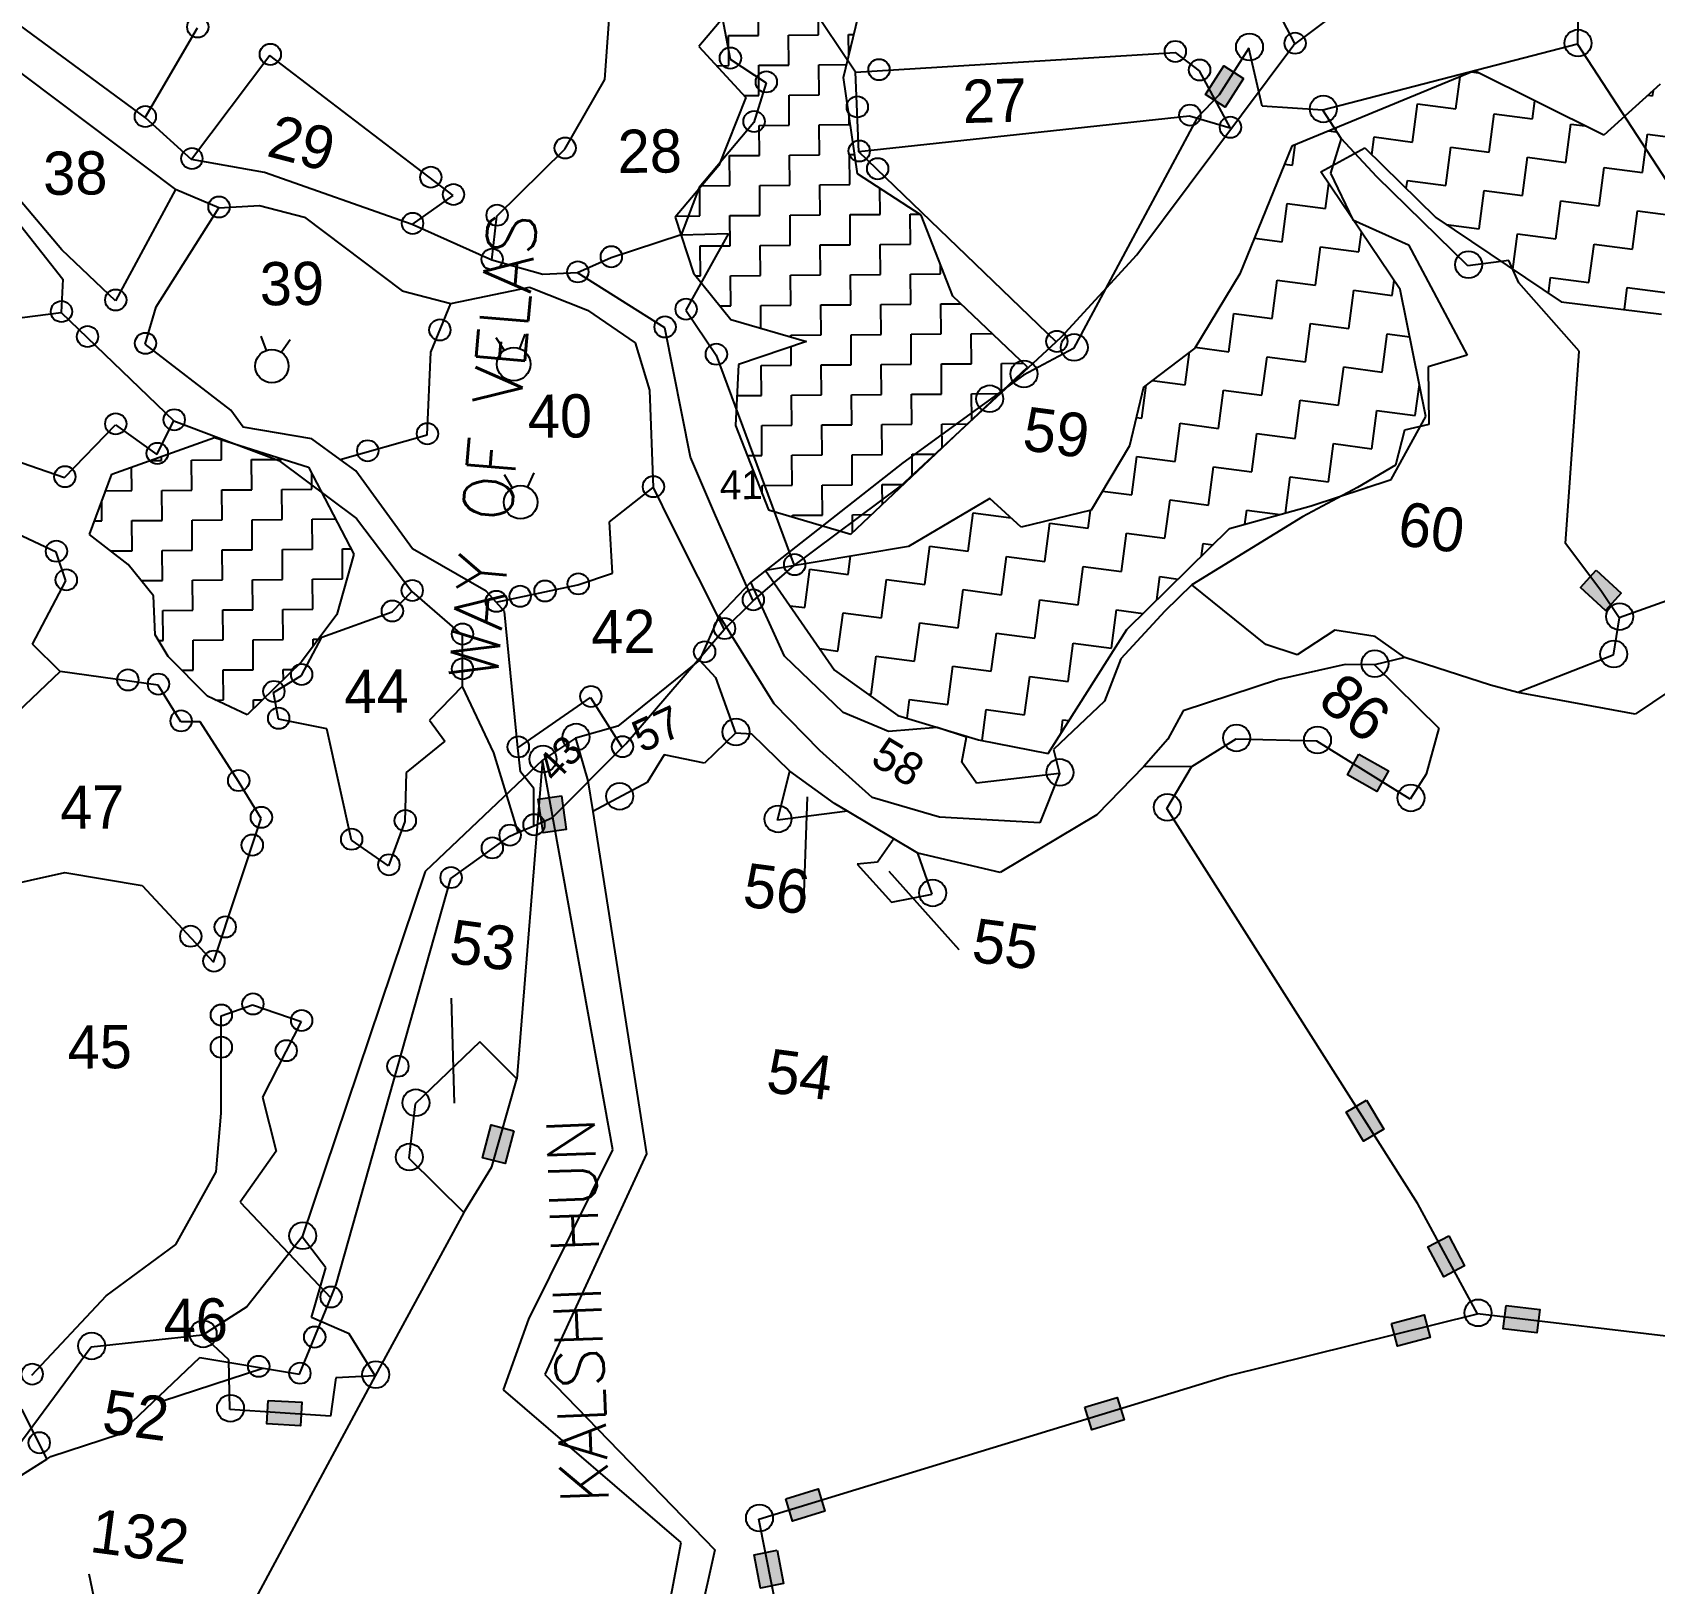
# Model space of a CAD drawing. Header units: metres. Extents: x 291285 to 296393, y 1982985 to 1990470.
# Drawn here: x 292436 to 293121, y 1985401 to 1986057 of the extents above; entities that cross this region are included whole.
import ezdxf

# ---------------------------------------------------------------- set-up
doc = ezdxf.new("R2010")
doc.units = ezdxf.units.M
for name, color, linetype in [('OFF', 1, 'Continuous'), ('POLY_HATCH', 12, 'Continuous'), ('POLY_PARCEL', 6, 'Continuous'), ('POLY_ROAD', 30, 'Continuous'), ('POLY_WATER', 4, 'Continuous'), ('SYM_STONE', 1, 'Continuous'), ('TEXT_MAPOUT', 7, 'Continuous'), ('TEXT_PARCEL', 7, 'Continuous'), ('V_BOUND_LINE', 7, 'Continuous')]:
    doc.layers.add(name, color=color, linetype=linetype)
doc.styles.get("Standard").update_dxf_attribs({"font": 'simplex.shx'})
doc.styles.add('TEXT_MAP', font='')
doc.styles.get('TEXT_MAP').set_extended_font_data('Kruti Dev 050')
doc.dimstyles.get("Standard").update_dxf_attribs({"dimtxt": 0.18, "dimasz": 0.18, "dimexe": 0.18, "dimexo": 0.0625, "dimgap": 0.09, "dimtad": 0, "dimtih": 1, "dimtoh": 1, "dimdec": 4, "dimzin": 0, "dimdsep": 46, "dimtxsty": 'Standard', "dimcen": 0.09, "dimadec": 0, "dimazin": 0, "dimtfac": 1, "dimtdec": 4, "dimtofl": 0, "dimtmove": 0, "dimatfit": 3, "dimfxl": 1, "dimtolj": 1, "dimtzin": 0, "dimarcsym": 0})

msp = doc.modelspace()

# ---------------------------------------------------------------- hatches: boundary and pattern name
for points in [[(292931.48, 1986030.32), (292939.83, 1986024.98), (292947.54, 1986037.05), (292939.19, 1986042.39)], [(293100.41, 1985812.27), (293107.1, 1985819.58), (293096.54, 1985829.25), (293089.85, 1985821.94)], [(293003.91, 1985735.87), (293008.75, 1985744.51), (292996.26, 1985751.52), (292991.42, 1985742.88)], [(292651.71, 1985718.36), (292661.51, 1985719.79), (292659.44, 1985733.96), (292649.64, 1985732.53)], [(292998.24, 1985588.08), (293006.75, 1985593.14), (292999.43, 1985605.45), (292990.92, 1985600.39)], [(292626.15, 1985581.08), (292635.74, 1985578.58), (292639.35, 1985592.44), (292629.76, 1985594.94)], [(293032.18, 1985530.76), (293040.93, 1985535.42), (293034.19, 1985548.06), (293025.45, 1985543.4)], [(293071.47, 1985507.1), (293072.63, 1985516.94), (293058.41, 1985518.62), (293057.24, 1985508.78)], [(293026.43, 1985505.11), (293023.9, 1985514.69), (293010.05, 1985511.03), (293012.58, 1985501.45)], [(292549.3, 1985467.84), (292549.87, 1985477.73), (292535.57, 1985478.55), (292535, 1985468.66)], [(292897.11, 1985470.34), (292894.22, 1985479.81), (292880.52, 1985475.62), (292883.42, 1985466.15)], [(292770.77, 1985431.73), (292767.87, 1985441.2), (292754.18, 1985437.01), (292757.07, 1985427.54)], [(292743.55, 1985399.24), (292753.27, 1985401.15), (292750.51, 1985415.2), (292740.79, 1985413.29)]]:
    msp.add_hatch(color=256).paths.add_polyline_path(points)

# ---------------------------------------------------------------- linework, layer by layer
for points in [[(292947.54, 1986037.05), (292939.83, 1986024.98), (292931.48, 1986030.32), (292939.19, 1986042.39)], [(293096.54, 1985829.25), (293107.1, 1985819.58), (293100.41, 1985812.27), (293089.85, 1985821.94)], [(292996.26, 1985751.52), (293008.75, 1985744.51), (293003.91, 1985735.87), (292991.42, 1985742.88)], [(292659.44, 1985733.96), (292661.51, 1985719.79), (292651.71, 1985718.36), (292649.64, 1985732.53)], [(292999.43, 1985605.45), (293006.75, 1985593.14), (292998.24, 1985588.08), (292990.92, 1985600.39)], [(292639.35, 1985592.44), (292635.74, 1985578.58), (292626.15, 1985581.08), (292629.76, 1985594.94)], [(293034.19, 1985548.06), (293040.93, 1985535.42), (293032.18, 1985530.76), (293025.45, 1985543.4)], [(293058.41, 1985518.62), (293072.63, 1985516.94), (293071.47, 1985507.1), (293057.24, 1985508.78)], [(293010.05, 1985511.03), (293023.9, 1985514.69), (293026.43, 1985505.11), (293012.58, 1985501.45)], [(292535.57, 1985478.55), (292549.87, 1985477.73), (292549.3, 1985467.84), (292535, 1985468.66)], [(292880.52, 1985475.62), (292894.22, 1985479.81), (292897.11, 1985470.34), (292883.42, 1985466.15)], [(292754.18, 1985437.01), (292767.87, 1985441.2), (292770.77, 1985431.73), (292757.07, 1985427.54)], [(292750.51, 1985415.2), (292753.27, 1985401.15), (292743.55, 1985399.24), (292740.79, 1985413.29)]]:
    msp.add_lwpolyline(points, close=True)
for points in [[(292644.06, 1985929.04), (292641.79, 1985922.98)], [(292532.49, 1985928.23), (292534.73, 1985922.16)], [(292544.85, 1985926.68), (292541.18, 1985921.35)], [(292631.69, 1985927.56), (292635.33, 1985922.21)], [(292635.33, 1985869.68), (292638.62, 1985864.11)], [(292647.77, 1985870.37), (292645.12, 1985864.47)]]:
    msp.add_lwpolyline(points)
for centre in [(292537.17, 1985915.53), (292639.31, 1985916.36), (292642.22, 1985858.02)]:
    msp.add_circle(centre, 7.07)
at = {"layer": 'OFF'}
for p, q in [((292483.58, 1986020.56), (292503.24, 1986002.82)), ((292514.72, 1985982.35), (292496.41, 1985990.11)), ((292739.45, 1985824.29), (292726.03, 1985810.19)), ((292726.03, 1985810.19), (292717.72, 1985791.27)), ((292665.42, 1985758.29), (292651.46, 1985749.01))]:
    msp.add_line(p, q, dxfattribs=at)
at = {"layer": 'POLY_HATCH'}
for p, q in [((292741, 1986078.48), (292717.52, 1986050.57)), ((292778.65, 1986037.47), (292786.94, 1986072.3)), ((292717.52, 1986050.57), (292737.37, 1986029.06)), ((293045.06, 1986040.26), (292967.96, 1986008.4)), ((293099.73, 1986013.06), (293045.06, 1986040.26)), ((292784.53, 1985996.69), (292778.65, 1986037.47)), ((293123.56, 1986034.67), (293099.73, 1986013.06)), ((292737.37, 1986029.06), (292726, 1986000.25)), ((292967.96, 1986008.4), (292945.96, 1985954.54)), ((292980.26, 1985997.63), (292998.76, 1986007.75)), ((292998.76, 1986007.75), (293028.79, 1985978.25)), ((292726, 1986000.25), (292707.52, 1985978.43)), ((293013.71, 1985947.86), (292980.26, 1985997.63)), ((292811.4, 1985979.28), (292784.53, 1985996.69)), ((292707.52, 1985978.43), (292715.28, 1985954.81)), ((292824.79, 1985945.12), (292811.4, 1985979.28)), ((293028.79, 1985978.25), (293081.65, 1985942.68)), ((292715.28, 1985954.81), (292731.07, 1985935.28)), ((292945.96, 1985954.54), (292926.94, 1985923.15)), ((292856.31, 1985915.14), (292824.79, 1985945.12)), ((293024.53, 1985894.23), (293013.71, 1985947.86)), ((293081.65, 1985942.68), (293124.04, 1985937.45)), ((292731.07, 1985935.28), (292762.92, 1985925.97)), ((292762.92, 1985925.97), (292734.25, 1985916.16)), ((292926.94, 1985923.15), (292905.3, 1985906.58)), ((292734.25, 1985916.16), (292732.95, 1985890.45)), ((292781.74, 1985844.48), (292856.31, 1985915.14)), ((292905.3, 1985906.58), (292899.36, 1985881.84)), ((292732.95, 1985890.45), (292746.86, 1985854.78)), ((293009.95, 1985867.59), (293024.53, 1985894.23)), ((292469.53, 1985869.93), (292512.87, 1985885.31)), ((292512.87, 1985885.31), (292552.62, 1985872.8)), ((292899.36, 1985881.84), (292883.18, 1985854.64)), ((292460.16, 1985844.45), (292469.53, 1985869.93)), ((292552.62, 1985872.8), (292571.78, 1985836.07)), ((292976.07, 1985856.45), (293009.95, 1985867.59)), ((292746.86, 1985854.78), (292781.74, 1985844.48)), ((292840.37, 1985859.55), (292806.05, 1985839.32)), ((292853.64, 1985847.5), (292840.37, 1985859.55)), ((292883.18, 1985854.64), (292853.64, 1985847.5)), ((292941.64, 1985846.91), (292976.07, 1985856.45)), ((292898.25, 1985804.26), (292941.64, 1985846.91)), ((292476.4, 1985831.74), (292460.16, 1985844.45)), ((292571.78, 1985836.07), (292564.61, 1985810.61)), ((292806.05, 1985839.32), (292745.68, 1985829.19)), ((292487.17, 1985818.44), (292476.4, 1985831.74)), ((292745.68, 1985829.19), (292774.73, 1985787.08)), ((292487.85, 1985802.06), (292487.17, 1985818.44)), ((292564.61, 1985810.61), (292549.73, 1985790.54)), ((292493.39, 1985792.81), (292487.85, 1985802.06)), ((292865.01, 1985751.89), (292898.25, 1985804.26)), ((292509.94, 1985776.01), (292493.39, 1985792.81)), ((292549.73, 1985790.54), (292526.68, 1985768.22)), ((292774.73, 1985787.08), (292801.55, 1985767.91)), ((292526.68, 1985768.22), (292509.94, 1985776.01)), ((292801.55, 1985767.91), (292835.66, 1985757.68)), ((292835.66, 1985757.68), (292865.01, 1985751.89))]:
    msp.add_line(p, q, dxfattribs=at)
at = {"layer": 'POLY_HATCH', "linetype": 'Continuous'}
for p, q in [((292742.7, 1986055.27), (292742.59, 1986067.95)), ((292768.05, 1986055.48), (292767.95, 1986068.16)), ((292730.02, 1986055.17), (292742.7, 1986055.27)), ((292730.12, 1986042.49), (292730.02, 1986055.17)), ((292755.37, 1986055.38), (292768.05, 1986055.48)), ((292755.48, 1986042.7), (292755.37, 1986055.38)), ((292780.73, 1986055.59), (292782.97, 1986055.6)), ((292780.81, 1986046.53), (292780.73, 1986055.59)), ((292725.02, 1986042.45), (292730.12, 1986042.49)), ((292742.8, 1986042.6), (292755.48, 1986042.7)), ((292742.9, 1986029.92), (292742.8, 1986042.6)), ((292768.16, 1986042.8), (292779.94, 1986042.9)), ((292768.26, 1986030.12), (292768.16, 1986042.8)), ((293043.99, 1986039.82), (293046.65, 1986039.47)), ((293037.23, 1986024.23), (293039.02, 1986037.76)), ((293120.34, 1986029.72), (293120.65, 1986032.03)), ((292736.63, 1986029.86), (292742.9, 1986029.92)), ((292755.58, 1986030.02), (292768.26, 1986030.12)), ((292755.69, 1986017.34), (292755.58, 1986030.02)), ((293018.9, 1986010.18), (293021.04, 1986026.38)), ((293021.04, 1986026.38), (293037.23, 1986024.23)), ((293069.62, 1986019.95), (293070.62, 1986027.54)), ((293118.38, 1986029.97), (293120.34, 1986029.72)), ((292781.04, 1986017.55), (292781.02, 1986021.06)), ((293051.28, 1986005.9), (293053.43, 1986022.09)), ((293053.43, 1986022.09), (293069.62, 1986019.95)), ((292743.01, 1986017.24), (292755.69, 1986017.34)), ((292743.11, 1986004.56), (292743.01, 1986017.24)), ((292768.37, 1986017.44), (292781.04, 1986017.55)), ((292768.47, 1986004.76), (292768.37, 1986017.44)), ((292983.59, 1986014.86), (292986.51, 1986014.47)), ((292986.51, 1986014.47), (292986.73, 1986016.16)), ((293001.71, 1986004.84), (293002.7, 1986012.33)), ((293002.7, 1986012.33), (293018.9, 1986010.18)), ((293083.67, 1986001.61), (293085.81, 1986017.81)), ((293085.81, 1986017.81), (293091.77, 1986017.02)), ((293116.06, 1985997.33), (293118.2, 1986013.52)), ((293118.2, 1986013.52), (293134.39, 1986011.38)), ((292730.43, 1986004.45), (292743.11, 1986004.56)), ((292730.53, 1985991.77), (292730.43, 1986004.45)), ((292755.79, 1986004.66), (292768.47, 1986004.76)), ((292755.89, 1985991.98), (292755.79, 1986004.66)), ((292781.15, 1986004.87), (292783.35, 1986004.89)), ((292781.25, 1985992.19), (292781.15, 1986004.87)), ((292968.18, 1986000.42), (292969.31, 1986008.95)), ((293032.95, 1985991.85), (293035.09, 1986008.04)), ((293035.09, 1986008.04), (293051.28, 1986005.9)), ((292964.88, 1986000.85), (292968.18, 1986000.42)), ((293065.33, 1985987.56), (293067.48, 1986003.76)), ((293067.48, 1986003.76), (293083.67, 1986001.61)), ((293097.72, 1985983.28), (293099.86, 1985999.47)), ((293099.86, 1985999.47), (293116.06, 1985997.33)), ((292717.96, 1985978.99), (292717.86, 1985990.64)), ((292718.74, 1985991.68), (292730.53, 1985991.77)), ((292743.21, 1985991.88), (292755.89, 1985991.98)), ((292743.32, 1985979.2), (292743.21, 1985991.88)), ((292768.57, 1985992.08), (292781.25, 1985992.19)), ((292768.68, 1985979.4), (292768.57, 1985992.08)), ((292794.04, 1985979.61), (292793.95, 1985990.59)), ((292982.23, 1985982.08), (292983.62, 1985992.62)), ((293016.3, 1985990.52), (293016.76, 1985993.99)), ((293016.76, 1985993.99), (293032.95, 1985991.85)), ((292963.89, 1985968.03), (292966.03, 1985984.23)), ((292966.03, 1985984.23), (292982.23, 1985982.08)), ((293047, 1985973.51), (293049.14, 1985989.71)), ((293049.14, 1985989.71), (293065.33, 1985987.56)), ((293079.39, 1985969.23), (293081.53, 1985985.42)), ((293081.53, 1985985.42), (293097.72, 1985983.28)), ((292707.93, 1985978.91), (292717.96, 1985978.99)), ((292730.64, 1985979.09), (292743.32, 1985979.2)), ((292730.74, 1985966.41), (292730.64, 1985979.09)), ((292756, 1985979.3), (292768.68, 1985979.4)), ((292756.1, 1985966.62), (292756, 1985979.3)), ((292781.36, 1985979.51), (292794.04, 1985979.61)), ((292781.46, 1985966.83), (292781.36, 1985979.51)), ((292806.71, 1985979.72), (292810.68, 1985979.75)), ((292806.82, 1985967.04), (292806.71, 1985979.72)), ((293111.77, 1985964.94), (293113.91, 1985981.14)), ((293113.91, 1985981.14), (293130.11, 1985978.99)), ((292996.28, 1985963.75), (292997.39, 1985972.14)), ((293033.09, 1985975.35), (293047, 1985973.51)), ((293061.22, 1985956.43), (293063.19, 1985971.37)), ((293063.19, 1985971.37), (293079.39, 1985969.23)), ((292718.06, 1985966.31), (292730.74, 1985966.41)), ((292718.17, 1985953.63), (292718.06, 1985966.31)), ((292743.42, 1985966.52), (292756.1, 1985966.62)), ((292743.52, 1985953.84), (292743.42, 1985966.52)), ((292768.78, 1985966.72), (292781.46, 1985966.83)), ((292768.88, 1985954.05), (292768.78, 1985966.72)), ((292794.14, 1985966.93), (292806.82, 1985967.04)), ((292794.24, 1985954.25), (292794.14, 1985966.93)), ((292952.11, 1985969.59), (292963.89, 1985968.03)), ((292977.94, 1985949.7), (292980.08, 1985965.89)), ((292980.08, 1985965.89), (292996.28, 1985963.75)), ((293093.44, 1985950.89), (293095.58, 1985967.09)), ((293095.58, 1985967.09), (293111.77, 1985964.94)), ((292819.6, 1985954.46), (292819.57, 1985958.45)), ((292716.24, 1985953.62), (292718.17, 1985953.63)), ((292730.84, 1985953.73), (292743.52, 1985953.84)), ((292730.95, 1985941.05), (292730.84, 1985953.73)), ((292756.2, 1985953.94), (292768.88, 1985954.05)), ((292756.31, 1985941.26), (292756.2, 1985953.94)), ((292781.56, 1985954.15), (292794.24, 1985954.25)), ((292781.67, 1985941.47), (292781.56, 1985954.15)), ((292806.92, 1985954.36), (292819.6, 1985954.46)), ((292807.03, 1985941.68), (292806.92, 1985954.36)), ((292959.61, 1985935.65), (292961.75, 1985951.84)), ((292961.75, 1985951.84), (292977.94, 1985949.7)), ((293010.33, 1985945.41), (293011.15, 1985951.66)), ((293076.35, 1985946.25), (293077.24, 1985953.03)), ((293077.24, 1985953.03), (293093.44, 1985950.89)), ((292991.99, 1985931.36), (292994.13, 1985947.55)), ((292994.13, 1985947.55), (293010.33, 1985945.41)), ((293108.39, 1985939.38), (293109.63, 1985948.75)), ((293109.63, 1985948.75), (293125.82, 1985946.61)), ((292726.43, 1985941.02), (292730.95, 1985941.05)), ((292743.63, 1985941.16), (292756.31, 1985941.26)), ((292743.71, 1985931.59), (292743.63, 1985941.16)), ((292768.99, 1985941.37), (292781.67, 1985941.47)), ((292769.09, 1985928.69), (292768.99, 1985941.37)), ((292794.35, 1985941.57), (292807.03, 1985941.68)), ((292794.45, 1985928.89), (292794.35, 1985941.57)), ((292819.71, 1985941.78), (292828.23, 1985941.85)), ((292819.81, 1985929.1), (292819.71, 1985941.78)), ((292941.27, 1985921.6), (292943.41, 1985937.79)), ((292943.41, 1985937.79), (292959.61, 1985935.65)), ((292781.77, 1985928.79), (292794.45, 1985928.89)), ((292807.13, 1985929), (292819.81, 1985929.1)), ((292807.23, 1985916.32), (292807.13, 1985929)), ((292832.49, 1985929.2), (292841.45, 1985929.28)), ((292832.59, 1985916.52), (292832.49, 1985929.2)), ((292973.66, 1985917.31), (292975.8, 1985933.5)), ((292975.8, 1985933.5), (292991.99, 1985931.36)), ((293006.04, 1985913.03), (293008.19, 1985929.22)), ((293008.19, 1985929.22), (293017.73, 1985927.96)), ((292756.41, 1985928.58), (292769.09, 1985928.69)), ((292756.42, 1985927.87), (292756.41, 1985928.58)), ((292756.51, 1985915.9), (292756.45, 1985923.75)), ((292781.87, 1985916.11), (292781.77, 1985928.79)), ((292927.13, 1985923.47), (292941.27, 1985921.6)), ((292743.84, 1985915.8), (292756.51, 1985915.9)), ((292743.94, 1985903.12), (292743.84, 1985915.8)), ((292769.19, 1985916.01), (292781.87, 1985916.11)), ((292769.3, 1985903.33), (292769.19, 1985916.01)), ((292794.55, 1985916.21), (292807.23, 1985916.32)), ((292794.66, 1985903.53), (292794.55, 1985916.21)), ((292819.91, 1985916.42), (292832.59, 1985916.52)), ((292820.02, 1985903.74), (292819.91, 1985916.42)), ((292845.27, 1985916.63), (292854.66, 1985916.71)), ((292845.37, 1985904.78), (292845.27, 1985916.63)), ((292922.93, 1985907.55), (292924.78, 1985921.49)), ((292955.32, 1985903.26), (292957.46, 1985919.45)), ((292957.46, 1985919.45), (292973.66, 1985917.31)), ((292908.98, 1985909.39), (292922.93, 1985907.55)), ((292987.71, 1985898.97), (292989.85, 1985915.17)), ((292989.85, 1985915.17), (293006.04, 1985913.03)), ((292733.59, 1985903.04), (292743.94, 1985903.12)), ((292756.62, 1985903.22), (292769.3, 1985903.33)), ((292756.72, 1985890.54), (292756.62, 1985903.22)), ((292781.98, 1985903.43), (292794.66, 1985903.53)), ((292782.08, 1985890.75), (292781.98, 1985903.43)), ((292807.34, 1985903.64), (292820.02, 1985903.74)), ((292807.44, 1985890.96), (292807.34, 1985903.64)), ((292832.7, 1985903.85), (292844.49, 1985903.94)), ((292832.79, 1985892.85), (292832.7, 1985903.85)), ((292904.6, 1985893.49), (292906.45, 1985907.45)), ((292936.99, 1985889.21), (292939.13, 1985905.4)), ((292939.13, 1985905.4), (292955.32, 1985903.26)), ((293020.09, 1985894.69), (293021.81, 1985907.7)), ((292969.37, 1985884.92), (292971.51, 1985901.12)), ((292971.51, 1985901.12), (292987.71, 1985898.97)), ((293001.76, 1985880.64), (293003.9, 1985896.83)), ((293003.9, 1985896.83), (293020.09, 1985894.69)), ((292744.04, 1985890.44), (292756.72, 1985890.54)), ((292744.15, 1985877.76), (292744.04, 1985890.44)), ((292769.4, 1985890.65), (292782.08, 1985890.75)), ((292769.51, 1985877.97), (292769.4, 1985890.65)), ((292794.76, 1985890.85), (292807.44, 1985890.96)), ((292794.86, 1985878.18), (292794.76, 1985890.85)), ((292820.12, 1985891.06), (292830.99, 1985891.15)), ((292820.2, 1985880.93), (292820.12, 1985891.06)), ((292902.24, 1985893.81), (292904.6, 1985893.49)), ((292918.65, 1985875.16), (292920.79, 1985891.35)), ((292920.79, 1985891.35), (292936.99, 1985889.21)), ((292515.91, 1985875.9), (292515.84, 1985884.38)), ((292951.04, 1985870.87), (292953.18, 1985887.07)), ((292953.18, 1985887.07), (292969.37, 1985884.92)), ((292983.42, 1985866.59), (292985.56, 1985882.78)), ((292985.56, 1985882.78), (293001.76, 1985880.64)), ((292485.63, 1985875.65), (292490.55, 1985875.69)), ((292490.55, 1985875.69), (292490.54, 1985877.39)), ((292503.23, 1985875.79), (292515.91, 1985875.9)), ((292503.34, 1985863.11), (292503.23, 1985875.79)), ((292528.59, 1985876), (292541.27, 1985876.1)), ((292528.7, 1985863.32), (292528.59, 1985876)), ((292541.27, 1985876.1), (292541.27, 1985876.37)), ((292737.92, 1985877.71), (292744.15, 1985877.76)), ((292756.83, 1985877.86), (292769.51, 1985877.97)), ((292756.93, 1985865.18), (292756.83, 1985877.86)), ((292782.18, 1985878.07), (292794.86, 1985878.18)), ((292782.29, 1985865.39), (292782.18, 1985878.07)), ((292807.54, 1985878.28), (292817.49, 1985878.36)), ((292807.62, 1985869.01), (292807.54, 1985878.28)), ((292900.31, 1985861.11), (292902.46, 1985877.3)), ((292902.46, 1985877.3), (292918.65, 1985875.16)), ((292477.98, 1985862.91), (292477.9, 1985872.9)), ((292554.06, 1985863.53), (292554, 1985870.14)), ((292932.7, 1985856.82), (292934.84, 1985873.02)), ((292934.84, 1985873.02), (292951.04, 1985870.87)), ((292965.21, 1985853.44), (292967.23, 1985868.73)), ((292967.23, 1985868.73), (292983.42, 1985866.59)), ((292466.91, 1985862.81), (292477.98, 1985862.91)), ((292490.66, 1985863.01), (292503.34, 1985863.11)), ((292490.76, 1985850.33), (292490.66, 1985863.01)), ((292516.02, 1985863.22), (292528.7, 1985863.32)), ((292516.12, 1985850.54), (292516.02, 1985863.22)), ((292541.38, 1985863.42), (292554.06, 1985863.53)), ((292541.48, 1985850.74), (292541.38, 1985863.42)), ((292744.25, 1985865.08), (292756.93, 1985865.18)), ((292744.28, 1985861.4), (292744.25, 1985865.08)), ((292769.61, 1985865.29), (292782.29, 1985865.39)), ((292769.71, 1985852.61), (292769.61, 1985865.29)), ((292794.97, 1985865.5), (292803.99, 1985865.57)), ((292795.04, 1985857.08), (292794.97, 1985865.5)), ((292888, 1985862.74), (292900.31, 1985861.11)), ((292999.58, 1985864.18), (292999.62, 1985864.45)), ((292999.62, 1985864.45), (293000.17, 1985864.37)), ((292465.4, 1985850.12), (292465.33, 1985858.52)), ((292881.98, 1985847.06), (292882.98, 1985854.59)), ((292914.36, 1985842.77), (292916.51, 1985858.97)), ((292916.51, 1985858.97), (292932.7, 1985856.82)), ((292948.1, 1985848.7), (292948.89, 1985854.68)), ((292948.89, 1985854.68), (292962.97, 1985852.82)), ((292462.24, 1985850.1), (292465.4, 1985850.12)), ((292478.08, 1985850.23), (292490.76, 1985850.33)), ((292478.19, 1985837.55), (292478.08, 1985850.23)), ((292503.44, 1985850.43), (292516.12, 1985850.54)), ((292503.55, 1985837.75), (292503.44, 1985850.43)), ((292528.8, 1985850.64), (292541.48, 1985850.74)), ((292528.9, 1985837.96), (292528.8, 1985850.64)), ((292554.16, 1985850.85), (292564.03, 1985850.93)), ((292554.26, 1985838.17), (292554.16, 1985850.85)), ((292757.03, 1985852.51), (292769.71, 1985852.61)), ((292757.04, 1985851.78), (292757.03, 1985852.51)), ((292782.39, 1985852.71), (292790.49, 1985852.78)), ((292782.45, 1985845.16), (292782.39, 1985852.71)), ((292831.26, 1985837.29), (292833.4, 1985853.49)), ((292833.4, 1985853.49), (292849.38, 1985851.37)), ((292863.64, 1985833.01), (292865.79, 1985849.2)), ((292865.79, 1985849.2), (292881.98, 1985847.06)), ((292896.03, 1985828.72), (292898.17, 1985844.92)), ((292898.17, 1985844.92), (292914.36, 1985842.77)), ((292929.86, 1985835.33), (292930.56, 1985840.63)), ((292930.56, 1985840.63), (292934.69, 1985840.08)), ((292469.08, 1985837.47), (292478.19, 1985837.55)), ((292490.87, 1985837.65), (292503.55, 1985837.75)), ((292490.97, 1985824.97), (292490.87, 1985837.65)), ((292516.22, 1985837.86), (292528.9, 1985837.96)), ((292516.33, 1985825.18), (292516.22, 1985837.86)), ((292541.58, 1985838.06), (292554.26, 1985838.17)), ((292541.69, 1985825.38), (292541.58, 1985838.06)), ((292566.94, 1985838.27), (292570.62, 1985838.3)), ((292567.05, 1985825.59), (292566.94, 1985838.27)), ((292780.53, 1985827.53), (292781.55, 1985835.21)), ((292812.92, 1985823.24), (292815.06, 1985839.43)), ((292815.06, 1985839.43), (292831.26, 1985837.29)), ((292845.31, 1985818.96), (292847.45, 1985835.15)), ((292847.45, 1985835.15), (292863.64, 1985833.01)), ((292762.2, 1985813.48), (292764.34, 1985829.67)), ((292764.34, 1985829.67), (292780.53, 1985827.53)), ((292877.69, 1985814.67), (292879.84, 1985830.86)), ((292879.84, 1985830.86), (292896.03, 1985828.72)), ((292910.92, 1985816.71), (292912.22, 1985826.58)), ((292912.22, 1985826.58), (292919.92, 1985825.56)), ((292481.94, 1985824.9), (292490.97, 1985824.97)), ((292503.65, 1985825.07), (292516.33, 1985825.18)), ((292503.75, 1985812.39), (292503.65, 1985825.07)), ((292529.01, 1985825.28), (292541.69, 1985825.38)), ((292529.11, 1985812.6), (292529.01, 1985825.28)), ((292554.37, 1985825.49), (292567.05, 1985825.59)), ((292554.47, 1985812.81), (292554.37, 1985825.49)), ((292794.59, 1985809.19), (292796.73, 1985825.38)), ((292796.73, 1985825.38), (292812.92, 1985823.24)), ((292826.97, 1985804.91), (292829.11, 1985821.1)), ((292829.11, 1985821.1), (292845.31, 1985818.96)), ((292516.43, 1985812.5), (292529.11, 1985812.6)), ((292516.54, 1985799.82), (292516.43, 1985812.5)), ((292541.79, 1985812.71), (292554.47, 1985812.81)), ((292541.89, 1985800.03), (292541.79, 1985812.71)), ((292755.95, 1985814.3), (292762.2, 1985813.48)), ((292859.36, 1985800.62), (292861.5, 1985816.81)), ((292861.5, 1985816.81), (292877.69, 1985814.67)), ((292891.74, 1985796.34), (292893.89, 1985812.53)), ((292893.89, 1985812.53), (292905.14, 1985811.04)), ((292491.07, 1985812.29), (292503.75, 1985812.39)), ((292491.18, 1985799.61), (292491.07, 1985812.29)), ((292776.25, 1985795.14), (292778.39, 1985811.33)), ((292778.39, 1985811.33), (292794.59, 1985809.19)), ((292808.64, 1985790.86), (292810.78, 1985807.05)), ((292810.78, 1985807.05), (292826.97, 1985804.91)), ((292489.33, 1985799.6), (292491.18, 1985799.61)), ((292503.86, 1985799.71), (292516.54, 1985799.82)), ((292503.96, 1985787.04), (292503.86, 1985799.71)), ((292529.22, 1985799.92), (292541.89, 1985800.03)), ((292529.32, 1985787.24), (292529.22, 1985799.92)), ((292554.57, 1985800.13), (292556.86, 1985800.15)), ((292554.6, 1985797.1), (292554.57, 1985800.13)), ((292841.02, 1985786.57), (292843.16, 1985802.76)), ((292843.16, 1985802.76), (292859.36, 1985800.62)), ((292768.46, 1985796.17), (292776.25, 1985795.14)), ((292790.3, 1985776.8), (292792.44, 1985793)), ((292792.44, 1985793), (292808.64, 1985790.86)), ((292873.41, 1985782.29), (292875.55, 1985798.48)), ((292875.55, 1985798.48), (292891.74, 1985796.34)), ((292499.12, 1985787), (292503.96, 1985787.04)), ((292516.64, 1985787.14), (292529.32, 1985787.24)), ((292516.74, 1985774.46), (292516.64, 1985787.14)), ((292542, 1985787.35), (292546.47, 1985787.38)), ((292542.03, 1985783.09), (292542, 1985787.35)), ((292822.69, 1985772.52), (292824.83, 1985788.71)), ((292824.83, 1985788.71), (292841.02, 1985786.57)), ((292855.07, 1985768.23), (292857.22, 1985784.43)), ((292857.22, 1985784.43), (292873.41, 1985782.29)), ((292513.33, 1985774.43), (292516.74, 1985774.46)), ((292529.42, 1985774.56), (292533.26, 1985774.59)), ((292529.45, 1985770.91), (292529.42, 1985774.56)), ((292788.83, 1985777), (292790.3, 1985776.8)), ((292805.45, 1985766.74), (292806.49, 1985774.66)), ((292806.49, 1985774.66), (292822.69, 1985772.52)), ((292837.16, 1985757.38), (292838.88, 1985770.38)), ((292838.88, 1985770.38), (292855.07, 1985768.23)), ((292870.54, 1985760.6), (292871.27, 1985766.09)), ((292871.27, 1985766.09), (292873.81, 1985765.76))]:
    msp.add_line(p, q, dxfattribs=at)
at = {"layer": 'POLY_PARCEL'}
for p, q in [((292883.76, 1986217.3), (292969.2, 1986051.53)), ((292719.18, 1986105.87), (292730.69, 1986045.26)), ((292677.82, 1986036.68), (292680.32, 1986072.14)), ((292783.63, 1986039.74), (292763.82, 1986069.27)), ((292483.58, 1986020.56), (292505.73, 1986058.4)), ((292536.36, 1986046.82), (292503.24, 1986002.82)), ((292613.74, 1985987.62), (292536.36, 1986046.82)), ((292783.63, 1986039.74), (292918.61, 1986048.07)), ((292918.61, 1986048.07), (292928.85, 1986040.23)), ((293088.57, 1986051.51), (293148.76, 1985959.17)), ((292730.69, 1986045.26), (292745.86, 1986035.2)), ((292785.11, 1986006.01), (292783.63, 1986039.74)), ((292928.85, 1986040.23), (292941.88, 1986016.02)), ((292660.91, 1986007.25), (292677.82, 1986036.68)), ((292745.86, 1986035.2), (292740.69, 1986018.45)), ((292740.69, 1986018.45), (292717.68, 1985990.96)), ((292924.78, 1986021.16), (292785.11, 1986006.01)), ((292941.88, 1986016.02), (292924.78, 1986021.16)), ((292988.73, 1986011.65), (292981, 1986023.7)), ((292988.73, 1986011.65), (292984.28, 1985997.02)), ((293003.81, 1985995.44), (292988.73, 1986011.65)), ((292632.15, 1985978.86), (292660.91, 1986007.25)), ((292868.36, 1985925.74), (292785.11, 1986006.01)), ((292717.68, 1985990.96), (292710.09, 1985970.94)), ((292984.28, 1985997.02), (292993.73, 1985977.38)), ((293042.34, 1985957.91), (293003.81, 1985995.44)), ((292596.46, 1985975.41), (292613.74, 1985987.62)), ((292630.07, 1985960.28), (292632.15, 1985978.86)), ((292993.73, 1985977.38), (293017.25, 1985966.75)), ((292710.09, 1985970.94), (292680.41, 1985961.33)), ((292710.09, 1985970.94), (292730.07, 1985971.51)), ((292730.07, 1985971.51), (292711.98, 1985939.18)), ((293017.25, 1985966.75), (293042.03, 1985920.17)), ((292680.41, 1985961.33), (292666.26, 1985954.91)), ((293059.53, 1985960.15), (293042.34, 1985957.91)), ((293063.81, 1985950.72), (293059.53, 1985960.15)), ((293089.25, 1985921.78), (293063.81, 1985950.72)), ((292410.59, 1985933.44), (292448.17, 1985938.17)), ((292604.32, 1985921.43), (292612.7, 1985941.95)), ((292711.98, 1985939.18), (292724.78, 1985920.13)), ((292602.73, 1985886.54), (292604.32, 1985921.43)), ((292724.78, 1985920.13), (292757.82, 1985831.25)), ((293042.03, 1985920.17), (293025.48, 1985915.17)), ((293083.53, 1985840.62), (293089.25, 1985921.78)), ((293025.48, 1985915.17), (293025.78, 1985890.89)), ((292449.6, 1985868.4), (292471.11, 1985890.73)), ((292471.11, 1985890.73), (292488.62, 1985878.24)), ((292488.62, 1985878.24), (292495.79, 1985892.44)), ((293015.58, 1985888.4), (293011.79, 1985873.69)), ((293025.78, 1985890.89), (293015.58, 1985888.4)), ((292399.62, 1985885.86), (292449.6, 1985868.4)), ((292566.05, 1985876.07), (292602.73, 1985886.54)), ((293011.79, 1985873.69), (292995.66, 1985864.29)), ((292679.69, 1985849.69), (292698.18, 1985864.17)), ((292995.66, 1985864.29), (292972.43, 1985851.81)), ((292681.09, 1985828.1), (292679.69, 1985849.69)), ((292972.43, 1985851.81), (292925.77, 1985823.1)), ((292446.04, 1985836.92), (292429.52, 1985844.64)), ((293098.47, 1985820.76), (293083.53, 1985840.62)), ((292450.19, 1985824.8), (292446.04, 1985836.92)), ((292666.45, 1985823.1), (292681.09, 1985828.1)), ((292436.1, 1985798), (292450.19, 1985824.8)), ((292587.94, 1985811.67), (292596.31, 1985820.32)), ((292631.84, 1985815.73), (292666.45, 1985823.1)), ((292753.7, 1985792.99), (292739.45, 1985824.29)), ((293106.14, 1985809.21), (293098.47, 1985820.76)), ((292558.26, 1985800.94), (292587.94, 1985811.67)), ((292549.61, 1985784.82), (292558.26, 1985800.94)), ((292447.78, 1985786.43), (292436.1, 1985798)), ((292778.48, 1985769.15), (292753.7, 1985792.99)), ((293051.81, 1985780.73), (293015.6, 1985792.44)), ((292447.78, 1985786.43), (292381.74, 1985723.88)), ((292489.13, 1985780.76), (292447.78, 1985786.43)), ((293002.79, 1985789.31), (293030.03, 1985762.5)), ((292498.71, 1985765.21), (292489.13, 1985780.76)), ((292537.89, 1985777.66), (292549.61, 1985784.82)), ((292617.54, 1985780.13), (292603.73, 1985766)), ((293063.37, 1985777.65), (293051.81, 1985780.73)), ((292539.91, 1985766.33), (292537.89, 1985777.66)), ((292641.09, 1985754.24), (292671.75, 1985775.54)), ((292671.75, 1985775.54), (292685.11, 1985754.32)), ((292506.85, 1985765.28), (292498.71, 1985765.21)), ((292523.03, 1985740.01), (292506.85, 1985765.28)), ((292560.4, 1985762.26), (292539.91, 1985766.33)), ((292603.73, 1985766), (292610.23, 1985757.07)), ((292797.66, 1985761.1), (292778.48, 1985769.15)), ((292570.74, 1985715.23), (292560.4, 1985762.26)), ((292732.95, 1985760.45), (292719.9, 1985747.8)), ((292818.14, 1985762.9), (292797.66, 1985761.1)), ((292830.47, 1985758.76), (292818.14, 1985762.9)), ((292828.56, 1985748.15), (292830.47, 1985758.76)), ((292944.35, 1985757.95), (292925.5, 1985746.21)), ((292978.54, 1985757.05), (292944.35, 1985757.95)), ((293030.03, 1985762.5), (293024.68, 1985743.14)), ((292610.23, 1985757.07), (292593.85, 1985743.88)), ((292702.79, 1985751.24), (292695.73, 1985739.63)), ((292719.9, 1985747.8), (292702.79, 1985751.24)), ((293017.98, 1985732.6), (292978.54, 1985757.05)), ((292651.46, 1985749.01), (292640.56, 1985614.43)), ((292750.71, 1985723.74), (292755.9, 1985744.33)), ((292834.76, 1985739.3), (292828.56, 1985748.15)), ((292925.5, 1985746.21), (292905.43, 1985746.4)), ((292915.09, 1985728.65), (292925.5, 1985746.21)), ((292532.6, 1985724.46), (292523.03, 1985740.01)), ((292593.85, 1985743.88), (292593.37, 1985723.12)), ((292695.73, 1985739.63), (292672.67, 1985727.41)), ((292869.75, 1985743.36), (292834.76, 1985739.3)), ((293024.68, 1985743.14), (293017.98, 1985732.6)), ((292512.57, 1985663.74), (292532.6, 1985724.46)), ((292780.24, 1985727.49), (292750.71, 1985723.74)), ((293021.21, 1985561.53), (292915.09, 1985728.65)), ((292593.37, 1985723.12), (292586.46, 1985704.44)), ((292586.46, 1985704.44), (292570.74, 1985715.23)), ((292799.85, 1985715.79), (292792.93, 1985705.97)), ((292816.04, 1985692.46), (292810, 1985709.73)), ((292792.93, 1985705.97), (292784.35, 1985705.11)), ((292784.35, 1985705.11), (292798.9, 1985689)), ((292416.85, 1985694.21), (292449.7, 1985701.64)), ((292449.7, 1985701.64), (292482.4, 1985696.06)), ((292482.4, 1985696.06), (292512.57, 1985663.74)), ((292798.9, 1985689), (292816.04, 1985692.46)), ((292515.69, 1985640.97), (292529.01, 1985645.64)), ((292529.01, 1985645.64), (292549.6, 1985638.64)), ((292515.7, 1985599.94), (292515.69, 1985640.97)), ((292549.6, 1985638.64), (292533.24, 1985606.6)), ((292625.06, 1985630.02), (292597.75, 1985603.8)), ((292640.56, 1985614.43), (292625.06, 1985630.02)), ((292630.07, 1985577.25), (292640.56, 1985614.43)), ((292533.24, 1985606.6), (292538.97, 1985583.85)), ((292597.75, 1985603.8), (292594.96, 1985580.85)), ((292513.62, 1985575.18), (292515.7, 1985599.94)), ((292538.97, 1985583.85), (292523.83, 1985562.24)), ((292594.96, 1985580.85), (292618.28, 1985557.95)), ((292496.6, 1985544.43), (292513.62, 1985575.18)), ((292618.28, 1985557.95), (292630.07, 1985577.25)), ((292523.83, 1985562.24), (292562.04, 1985521.83)), ((293046.38, 1985515.05), (293021.21, 1985561.53)), ((292618.28, 1985557.95), (292580.8, 1985488.95)), ((292559.99, 1985534.58), (292549.97, 1985547.63)), ((292467.13, 1985522.7), (292496.6, 1985544.43)), ((292553.94, 1985513.56), (292559.99, 1985534.58)), ((292435.79, 1985489.23), (292467.13, 1985522.7)), ((292569.85, 1985506.69), (292553.94, 1985513.56)), ((292940.83, 1985488.87), (293046.38, 1985515.05)), ((293212.55, 1985495.44), (293046.38, 1985515.05)), ((292518.95, 1985495.62), (292507.91, 1985506.15)), ((292580.8, 1985488.95), (292569.85, 1985506.69)), ((292519.45, 1985474.75), (292518.95, 1985495.62)), ((292580.8, 1985488.95), (292519.23, 1985374.48)), ((292564.13, 1985488.14), (292561.98, 1985471.88)), ((292580.8, 1985488.95), (292564.13, 1985488.14)), ((292742.87, 1985428.38), (292940.83, 1985488.87)), ((292431.35, 1985474.87), (292442.09, 1985453.73)), ((292561.98, 1985471.88), (292519.45, 1985474.75)), ((292788.38, 1985196.85), (292742.87, 1985428.38))]:
    msp.add_line(p, q, dxfattribs=at)
at = {"layer": 'POLY_ROAD'}
for p, q in [((292382.28, 1986036.68), (292448.88, 1985952.25)), ((292448.43, 1985964.64), (292421.59, 1985996.29)), ((292496.41, 1985990.11), (292471.11, 1985943.05)), ((292488.31, 1985940.53), (292514.72, 1985982.35)), ((292471.11, 1985943.05), (292448.43, 1985964.64)), ((292448.88, 1985952.25), (292448.17, 1985938.17)), ((292448.17, 1985938.17), (292495.79, 1985892.44)), ((292483.66, 1985924.74), (292488.31, 1985940.53)), ((292519.85, 1985896.88), (292483.66, 1985924.74)), ((292525.05, 1985889.67), (292519.85, 1985896.88)), ((292495.79, 1985892.44), (292540.05, 1985875.63)), ((292553.97, 1985884.77), (292525.05, 1985889.67)), ((292566.05, 1985876.07), (292553.97, 1985884.77)), ((292540.05, 1985875.63), (292572.85, 1985851.11)), ((292572.68, 1985871.29), (292566.05, 1985876.07)), ((292596.52, 1985838.38), (292572.68, 1985871.29)), ((292572.85, 1985851.11), (292596.31, 1985820.32)), ((292627.67, 1985820.4), (292596.52, 1985838.38)), ((292596.31, 1985820.32), (292617.54, 1985801.9)), ((292631.84, 1985815.73), (292627.67, 1985820.4)), ((292635.36, 1985811.79), (292631.84, 1985815.73)), ((292641.09, 1985754.24), (292635.36, 1985811.79)), ((292617.54, 1985801.9), (292617.54, 1985780.13)), ((292617.54, 1985780.13), (292630.71, 1985752.09)), ((292665.42, 1985758.29), (292670.64, 1985740.36)), ((292630.71, 1985752.09), (292641, 1985718.42)), ((292642.11, 1985744.04), (292641.09, 1985754.24)), ((292647.84, 1985737), (292642.11, 1985744.04)), ((292681.1, 1985584.42), (292651.46, 1985749.01)), ((292670.64, 1985740.36), (292672.67, 1985727.41)), ((292647.75, 1985721.35), (292647.84, 1985737)), ((292672.67, 1985727.41), (292695.33, 1985582.73)), ((292645.7, 1985512.88), (292681.1, 1985584.42)), ((292695.33, 1985582.73), (292652.49, 1985489.45)), ((292635.01, 1985483.05), (292645.7, 1985512.88)), ((292652.49, 1985489.45), (292724.29, 1985415.43)), ((292710.04, 1985418.51), (292635.01, 1985483.05)), ((292693.4, 1985331.65), (292710.04, 1985418.51)), ((292724.29, 1985415.43), (292705.98, 1985333.95))]:
    msp.add_line(p, q, dxfattribs=at)
at = {"layer": 'POLY_WATER'}
for p, q in [((292350.63, 1986099.97), (292496.41, 1985990.11)), ((292483.58, 1986020.56), (292404.84, 1986078.49)), ((292534.09, 1985997.38), (292503.24, 1986002.82)), ((292596.46, 1985975.41), (292534.09, 1985997.38)), ((292514.72, 1985982.35), (292531.9, 1985983.38)), ((292514.72, 1985982.35), (292514.72, 1985982.35)), ((292531.9, 1985983.38), (292550.9, 1985978.4)), ((292550.9, 1985978.4), (292592.2, 1985947.28)), ((292630.07, 1985960.28), (292596.46, 1985975.41)), ((292651.56, 1985954.26), (292630.07, 1985960.28)), ((292666.26, 1985954.91), (292651.56, 1985954.26)), ((292703.12, 1985931.67), (292666.26, 1985954.91)), ((292592.2, 1985947.28), (292612.7, 1985941.95)), ((292612.7, 1985941.95), (292645.94, 1985948.94)), ((292645.94, 1985948.94), (292670.46, 1985939.19)), ((292670.46, 1985939.19), (292690.59, 1985925.37)), ((292714.02, 1985877.05), (292703.12, 1985931.67)), ((292690.59, 1985925.37), (292696.6, 1985905.41)), ((292696.6, 1985905.41), (292698.18, 1985864.17)), ((292724.5, 1985852.35), (292714.02, 1985877.05)), ((292698.18, 1985864.17), (292705.93, 1985848.48)), ((292705.93, 1985848.48), (292728.23, 1985804.23)), ((292740.38, 1985816.36), (292724.5, 1985852.35)), ((293213.92, 1985847.45), (293106.14, 1985809.21)), ((292925.77, 1985823.1), (292914.3, 1985812.03)), ((292956.9, 1985797.87), (292925.77, 1985823.1)), ((292749.36, 1985772.83), (292726.03, 1985810.19)), ((292914.3, 1985812.03), (292895.75, 1985791.91)), ((293106.14, 1985809.21), (293103.67, 1985793.38)), ((292986.13, 1985803.95), (292970.26, 1985793.61)), ((293003.2, 1985801.25), (292986.13, 1985803.95)), ((293015.6, 1985792.44), (293003.2, 1985801.25)), ((292895.75, 1985791.91), (292888.85, 1985773.94)), ((292970.26, 1985793.61), (292956.9, 1985797.87)), ((293015.6, 1985792.44), (293002.79, 1985789.31)), ((293103.67, 1985793.38), (293063.37, 1985777.65)), ((292717.72, 1985791.27), (292724.53, 1985783.96)), ((292990.51, 1985789.47), (292962.27, 1985783.1)), ((293002.79, 1985789.31), (292990.51, 1985789.47)), ((292724.53, 1985783.96), (292732.95, 1985760.45)), ((292962.27, 1985783.1), (292922, 1985769.84)), ((293134.98, 1985783.19), (293112.97, 1985768.49)), ((292768.66, 1985753.06), (292749.36, 1985772.83)), ((292888.85, 1985773.94), (292867.26, 1985753.56)), ((293112.97, 1985768.49), (293063.37, 1985777.65)), ((292922, 1985769.84), (292915.59, 1985757.95)), ((292739.93, 1985759.97), (292732.95, 1985760.45)), ((292755.9, 1985744.33), (292739.93, 1985759.97)), ((292915.59, 1985757.95), (292905.43, 1985746.4)), ((292790.63, 1985733.27), (292768.66, 1985753.06)), ((292867.26, 1985753.56), (292869.75, 1985743.36)), ((292774.74, 1985730.77), (292755.9, 1985744.33)), ((292905.43, 1985746.4), (292885.57, 1985725.92)), ((292869.75, 1985743.36), (292861.48, 1985722.56)), ((292780.24, 1985727.49), (292774.74, 1985730.77)), ((292819.14, 1985724.99), (292790.63, 1985733.27)), ((292799.85, 1985715.79), (292780.24, 1985727.49)), ((292861.48, 1985722.56), (292819.14, 1985724.99)), ((292885.57, 1985725.92), (292844.71, 1985701.61)), ((292810, 1985709.73), (292799.85, 1985715.79)), ((292844.71, 1985701.61), (292810, 1985709.73))]:
    msp.add_line(p, q, dxfattribs=at)
at = {"layer": 'SYM_STONE'}
for centre, radius in [((292505.87, 1986058.81), 4.49), ((292918.74, 1986048.48), 4.49), ((292950.07, 1986050.33), 5.69), ((292969.34, 1986051.94), 4.49), ((293088.81, 1986052), 5.69), ((292536.5, 1986047.23), 4.49), ((292730.82, 1986045.67), 4.49), ((292745.99, 1986035.6), 4.49), ((292793.58, 1986040.76), 4.49), ((292928.99, 1986040.64), 4.49), ((292483.71, 1986020.97), 4.49), ((292784.42, 1986025.05), 4.49), ((292924.91, 1986021.57), 4.49), ((292981.24, 1986024.19), 5.69), ((292740.82, 1986018.86), 4.49), ((292942.01, 1986016.43), 4.49), ((292661.04, 1986007.66), 4.49), ((292503.37, 1986003.23), 4.49), ((292785.24, 1986006.42), 4.49), ((292604.29, 1985995.35), 4.49), ((292793.02, 1985998.92), 4.49), ((292613.87, 1985988.02), 4.49), ((292514.86, 1985982.76), 4.49), ((292632.28, 1985979.27), 4.49), ((292596.59, 1985975.82), 4.49), ((292630.2, 1985960.69), 4.49), ((292680.54, 1985961.73), 4.49), ((293042.58, 1985958.4), 5.69), ((292666.39, 1985955.32), 4.49), ((292448.3, 1985938.58), 4.49), ((292471.24, 1985943.46), 4.49), ((292712.12, 1985939.58), 4.49), ((292703.25, 1985932.07), 4.49), ((292459.3, 1985928.02), 4.49), ((292483.79, 1985925.15), 4.49), ((292608.11, 1985930.81), 4.49), ((292868.69, 1985925.96), 4.49), ((292876.04, 1985923.42), 5.69), ((292724.91, 1985920.54), 4.49), ((292854.81, 1985912.22), 5.69), ((292840.36, 1985901.73), 5.69), ((292471.24, 1985891.14), 4.49), ((292495.92, 1985892.85), 4.49), ((292602.87, 1985886.95), 4.49), ((292488.75, 1985878.65), 4.49), ((292577.66, 1985879.75), 4.49), ((292449.73, 1985868.8), 4.49), ((292698.31, 1985864.58), 4.49), ((292446.17, 1985837.32), 4.49), ((292757.95, 1985831.66), 4.49), ((292450.32, 1985825.21), 4.49), ((292666.58, 1985823.5), 4.49), ((292596.44, 1985820.73), 4.49), ((292631.97, 1985816.13), 4.49), ((292642.03, 1985818.28), 4.49), ((292652.54, 1985820.51), 4.49), ((292740.52, 1985816.77), 4.49), ((292588.07, 1985812.07), 4.49), ((293106.38, 1985809.7), 5.69), ((292617.68, 1985802.31), 4.49), ((292728.36, 1985804.64), 4.49), ((292719.92, 1985794.82), 4.49), ((293103.91, 1985793.87), 5.69), ((292617.68, 1985787.62), 4.49), ((293003.03, 1985789.79), 5.69), ((292476.34, 1985782.94), 4.49), ((292489.26, 1985781.17), 4.49), ((292549.74, 1985785.23), 4.49), ((292538.02, 1985778.07), 4.49), ((292671.89, 1985775.95), 4.49), ((292498.84, 1985765.62), 4.49), ((292540.04, 1985766.74), 4.49), ((292665.65, 1985758.78), 5.69), ((292733.19, 1985760.94), 5.69), ((292641.23, 1985754.65), 4.49), ((292685.25, 1985754.73), 4.49), ((292944.59, 1985758.44), 5.69), ((292978.78, 1985757.54), 5.69), ((292651.7, 1985749.5), 5.69), ((292523.16, 1985740.42), 4.49), ((292869.99, 1985743.85), 5.69), ((292684.05, 1985733.8), 5.69), ((293018.22, 1985733.09), 5.69), ((292915.33, 1985729.14), 5.69), ((292532.74, 1985724.87), 4.49), ((292593.51, 1985723.53), 4.49), ((292647.88, 1985721.76), 4.49), ((292750.95, 1985724.23), 5.69), ((292528.88, 1985713.17), 4.49), ((292570.87, 1985715.64), 4.49), ((292637.77, 1985717.37), 4.49), ((292630.28, 1985711.98), 4.49), ((292586.59, 1985704.85), 4.49), ((292612.85, 1985699.43), 4.49), ((292816.28, 1985692.95), 5.69), ((292517.46, 1985678.57), 4.49), ((292502.9, 1985674.65), 4.49), ((292512.7, 1985664.14), 4.49), ((292529.14, 1985646.04), 4.49), ((292515.82, 1985641.38), 4.49), ((292549.73, 1985639.05), 4.49), ((292515.83, 1985627.76), 4.49), ((292543.22, 1985626.3), 4.49), ((292590.38, 1985619.72), 4.49), ((292597.99, 1985604.29), 5.69), ((292595.2, 1985581.34), 5.69), ((292550.21, 1985548.12), 5.69), ((292562.18, 1985522.24), 4.49), ((293046.62, 1985515.54), 5.69), ((292508.15, 1985506.64), 5.69), ((292461.05, 1985501.57), 5.69), ((292555.25, 1985505.31), 4.49), ((292531.61, 1985492.95), 4.49), ((292435.93, 1985489.64), 4.49), ((292548.99, 1985490.02), 4.49), ((292581.04, 1985489.44), 5.69), ((292519.69, 1985475.24), 5.69), ((292438.91, 1985460.66), 4.49), ((292743.11, 1985428.87), 5.69)]:
    msp.add_circle(centre, radius, dxfattribs=at)
at = {"layer": 'V_BOUND_LINE'}
for p, q in [((292969.2, 1986051.53), (293083.28, 1986136.91)), ((293089.89, 1986132.84), (293088.57, 1986051.51)), ((292902.47, 1985962.49), (292968.79, 1986051.22)), ((292949.83, 1986049.84), (292937.2, 1986030.07)), ((292955.47, 1986025.36), (292949.83, 1986049.84)), ((292968.79, 1986051.22), (292969.2, 1986051.53)), ((293088.57, 1986051.51), (292981, 1986023.7)), ((292937.2, 1986030.07), (292927.91, 1986020.43)), ((292981, 1986023.7), (292955.47, 1986025.36)), ((292927.91, 1986020.43), (292875.8, 1985922.93)), ((292870.66, 1985927.87), (292902.47, 1985962.49)), ((292802.67, 1985864.76), (292868.36, 1985925.74)), ((292875.8, 1985922.93), (292854.57, 1985911.73)), ((292868.36, 1985925.74), (292870.66, 1985927.87)), ((292854.57, 1985911.73), (292803.6, 1985874.71)), ((292803.6, 1985874.71), (292739.45, 1985824.29)), ((292757.82, 1985831.25), (292802.67, 1985864.76)), ((292740.38, 1985816.36), (292757.82, 1985831.25)), ((292728.23, 1985804.23), (292740.38, 1985816.36)), ((292686.69, 1985755.9), (292728.23, 1985804.23)), ((292717.72, 1985791.27), (292683.26, 1985763.37)), ((292683.26, 1985763.37), (292665.42, 1985758.29)), ((292655.71, 1985724.81), (292685.11, 1985754.32)), ((292685.11, 1985754.32), (292686.69, 1985755.9)), ((292651.46, 1985749.01), (292601.88, 1985702.06)), ((292647.75, 1985721.35), (292655.71, 1985724.81)), ((292612.72, 1985699.03), (292637.64, 1985716.96)), ((292637.64, 1985716.96), (292641, 1985718.42)), ((292641, 1985718.42), (292647.75, 1985721.35)), ((292601.88, 1985702.06), (292549.97, 1985547.63)), ((292564.37, 1985527.51), (292612.72, 1985699.03)), ((292549.97, 1985547.63), (292526.6, 1985518.12)), ((292562.04, 1985521.83), (292564.37, 1985527.51)), ((292526.6, 1985518.12), (292507.91, 1985506.15)), ((292548.86, 1985489.61), (292562.04, 1985521.83)), ((292507.91, 1985506.15), (292460.81, 1985501.08)), ((292460.81, 1985501.08), (292415.47, 1985439.59)), ((292472.7, 1985464.32), (292506.76, 1985496.7)), ((292506.76, 1985496.7), (292548.86, 1985489.61)), ((292443.85, 1985454.84), (292472.7, 1985464.32)), ((292406.63, 1985431.41), (292442.09, 1985453.73)), ((292442.09, 1985453.73), (292443.85, 1985454.84))]:
    msp.add_line(p, q, dxfattribs=at)

# ---------------------------------------------------------------- texts
at = {"layer": 'TEXT_MAPOUT'}
for s, height, rotation, p in [('WAY OF VELAS', 20.5786, 85.0673, (292632.32, 1985782.44)), ('KALSHI HUN', 20.288, 92.1844, (292679.46, 1985435.21))]:
    msp.add_text(s, height=height, rotation=rotation, dxfattribs=at).set_placement(p)
at = {"layer": 'TEXT_PARCEL', "style": 'TEXT_MAP'}
for s, height, rotation, p in [('27', 18.259, 1.59065, (292829.12, 1986018.18)), ('29', 18.259, 345.41065, (292534.39, 1986004.42)), ('28', 18.259, 0.46821, (292683.26, 1985997.11)), ('38', 18.259, 0.46821, (292440.62, 1985987.85)), ('39', 18.259, 0.46821, (292532.1, 1985941.18)), ('40', 18.259, 0.46821, (292645.31, 1985885.19)), ('59', 18.521, 352.46292, (292853.65, 1985880.16)), ('41', 12.173, 0.46821, (292726.43, 1985859.21)), ('60', 18.521, 352.46292, (293012.07, 1985840.07)), ('42', 18.259, 0.46821, (292672.08, 1985794.16)), ('44', 18.259, 0.46821, (292567.86, 1985768.93)), ('86', 18.521, 321.76163, (292978.2, 1985772.6)), ('57', 13.569, 24.56237, (292693.38, 1985751.93)), ('43', 12.173, 46.52736, (292656.86, 1985739.1)), ('58', 13.8, 328.92534, (292789.39, 1985747.75)), ('47', 18.259, 0.46821, (292447.82, 1985719.96)), ('56', 18.521, 352.46292, (292735.48, 1985687.38)), ('53', 18.521, 352.46292, (292611.47, 1985663.5)), ('55', 18.521, 352.46292, (292832.19, 1985663.99)), ('45', 18.259, 0.46821, (292450.94, 1985618.69)), ('54', 18.521, 352.46292, (292745.4, 1985608.9)), ('46', 18.259, 0.46821, (292491.52, 1985503.24)), ('52', 18.521, 352.46292, (292464.87, 1985464.91)), ('132', 18.521, 352.46292, (292459.76, 1985414.6))]:
    msp.add_text(s, height=height, rotation=rotation, dxfattribs=at).set_placement(p)

# ---------------------------------------------------------------- leaders
for points in [[(292761.86, 1985689.18), (292763.38, 1985733.59)], [(292827.49, 1985668.86), (292797.92, 1985702.03)], [(292612.89, 1985648.55), (292614.1, 1985604.13)], [(292491.13, 1985478.34), (292533.34, 1985492.23)], [(292459.79, 1985405.28), (292469.09, 1985361.83)]]:
    msp.add_leader(points, dimstyle='Standard', override={"dimtxt": 2.5, "dimasz": 2.5, "dimexe": 1.25, "dimexo": 0.625, "dimgap": 0.625, "dimtad": 1, "dimtih": 0, "dimtoh": 0, "dimzin": 8, "dimcen": 2.5, "dimtofl": 1})

doc.saveas('drawing.dxf')
